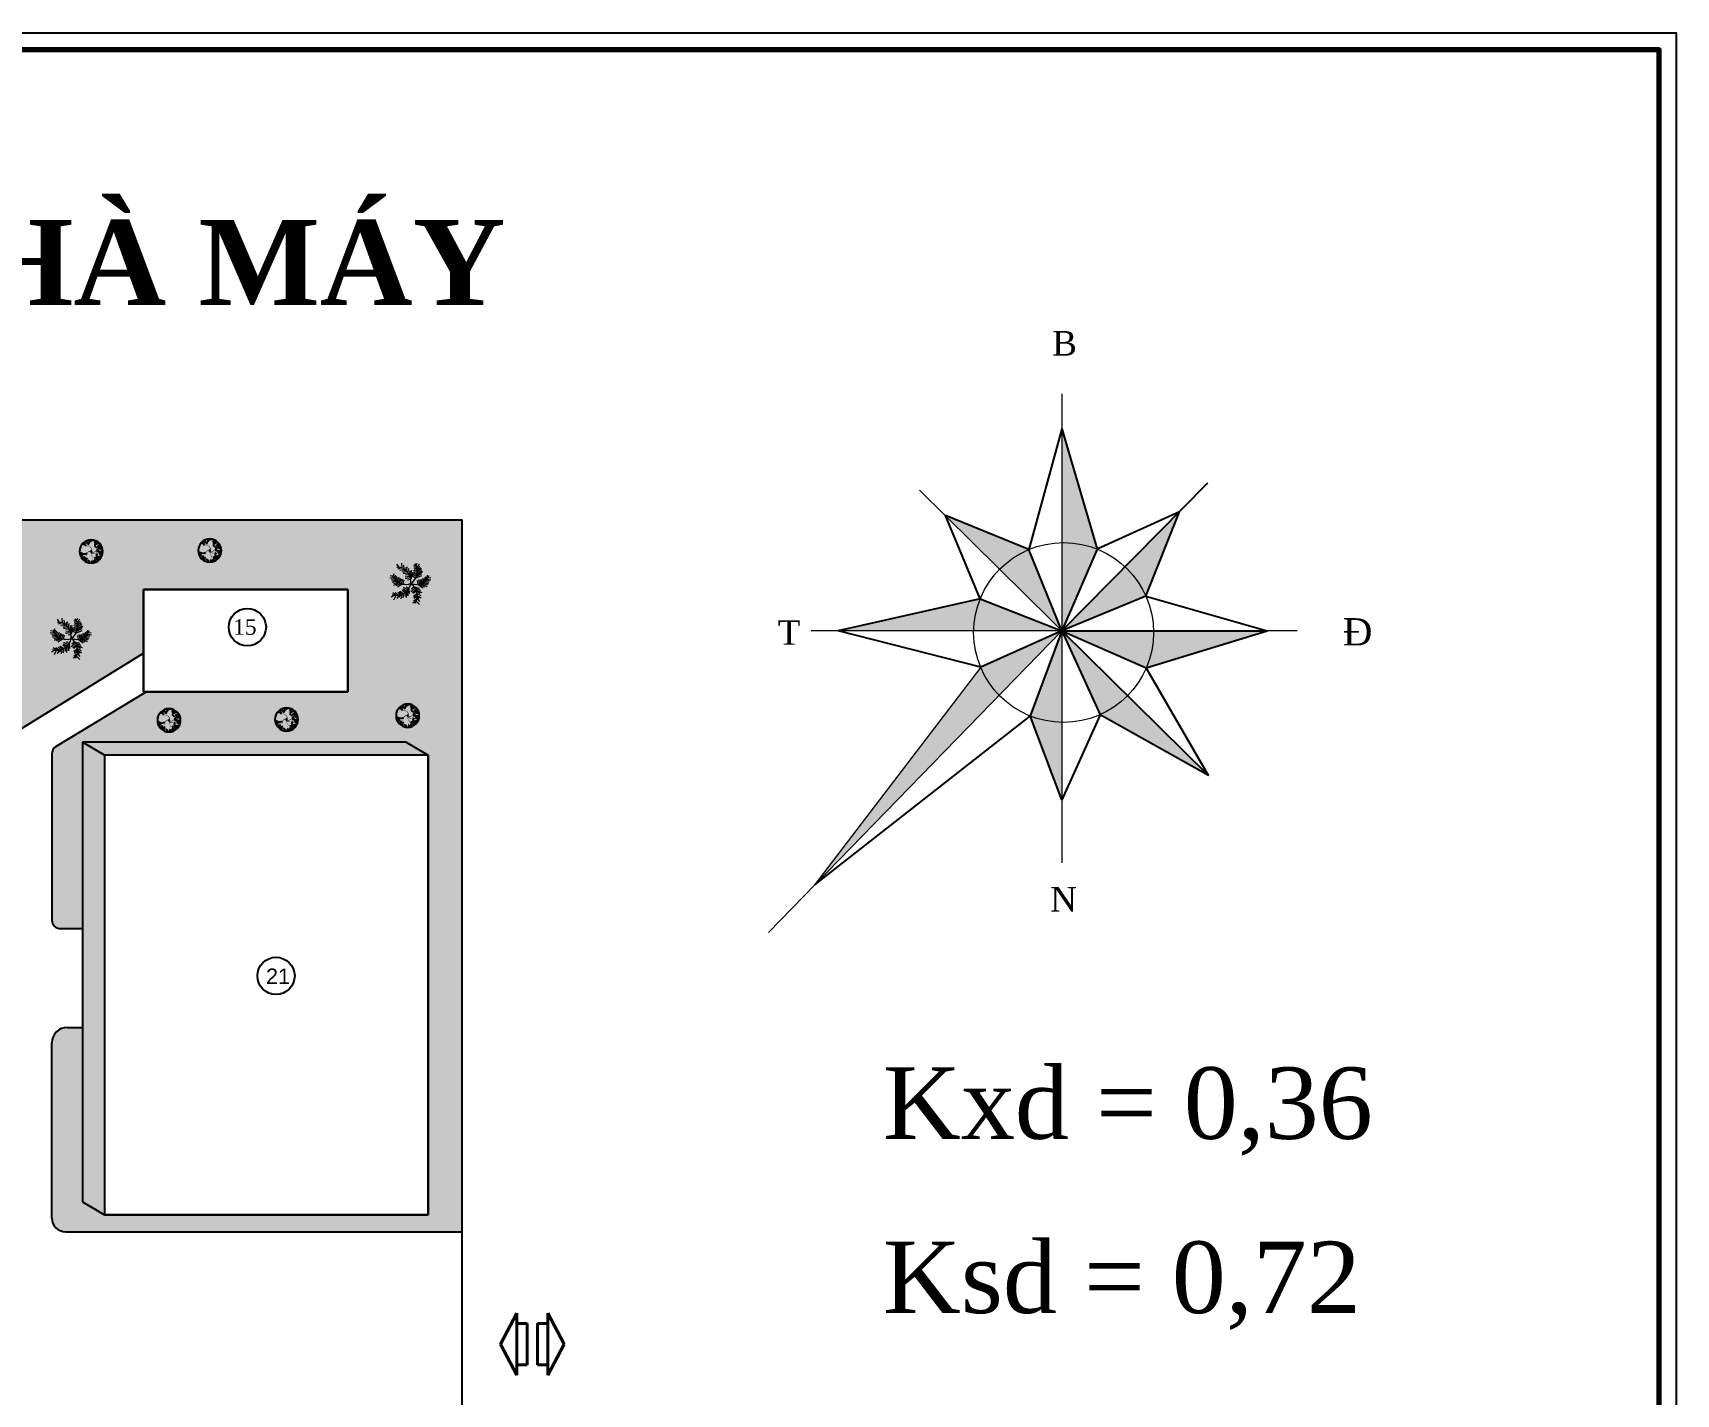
# Model space of a CAD drawing. Header units: inches. Extents: x -4475333 to 345677417, y -211198149 to 2125895.
# Drawn here: x -1290404 to -1193880, y 946204 to 1026164 of the extents above; entities that cross this region are included whole.
import ezdxf

# ---------------------------------------------------------------- set-up
doc = ezdxf.new("R2010")
doc.units = ezdxf.units.IN
doc.header["$LTSCALE"] = 150
doc.header["$MEASUREMENT"] = 0
for name, color, linetype in [('12132', 7, 'Continuous'), ('CHU', 32, 'Continuous'), ('HATCH', 8, 'Continuous'), ('NET NHAP', 7, 'Continuous'), ('Thiet bi', 7, 'Continuous')]:
    doc.layers.add(name, color=color, linetype=linetype)
for name, color, linetype, lineweight in [('cay co', 3, 'Continuous', 20), ('chinh', 1, 'Continuous', 40), ('K.Thuoc0.15', 2, 'Continuous', 13), ('TEXT', 2, 'Continuous', 35)]:
    doc.layers.add(name, color=color, linetype=linetype, lineweight=lineweight)
doc.styles.add('KICHTHUOC', font='times.ttf')
doc.styles.add('NAM', font='arial.ttf', dxfattribs={"height": 200})
doc.styles.get("Standard").update_dxf_attribs({"font": 'times.ttf', "height": 100})
doc.styles.add('t1', font='', dxfattribs={"height": 450})
doc.styles.get('t1').set_extended_font_data('VNswitzerlandLight')

# ---------------------------------------------------------------- blocks, each defined once
blk = doc.blocks.new('A$C51A34F00')
at = {"layer": 'cay co', "lineweight": 9}
for p, q in [((1434, 5733), (1101, 6200)), ((1101, 5769), (1434, 5733)), ((1434, 5733), (1132, 5643)), ((1827, 5618), (1222, 5437)), ((1555, 5256), (2220, 5407)), ((1785, 6354), (1827, 5618)), ((2401, 5286), (1887, 5075)), ((2038, 4924), (2582, 5135)), ((2220, 5407), (2129, 6011)), ((2431, 5679), (2401, 5286)), ((2552, 5105), (2673, 5800)), ((2764, 4863), (2915, 5498)), ((3006, 4591), (3126, 5226)), ((3066, 4350), (3368, 5286)), ((3610, 6072), (4033, 5920)), ((3640, 5195), (4245, 5044)), ((3671, 5830), (4124, 5709)), ((3671, 5618), (4184, 5467)), ((3731, 5377), (4215, 5256)), ((4033, 5920), (4215, 6343)), ((4124, 5709), (4547, 6162)), ((4184, 5467), (4577, 5890)), ((4184, 4591), (5061, 5044)), ((4215, 5256), (4698, 5679)), ((4215, 4773), (4880, 5226)), ((4245, 5044), (4849, 5498)), ((619, 4072), (0, 4032)), ((484, 4295), (42, 4423)), ((773, 3873), (196, 3837)), ((926, 3712), (293, 3606)), ((1111, 3561), (377, 3381)), ((635, 4718), (484, 4295)), ((1340, 3412), (568, 3185)), ((1500, 3321), (593, 2930)), ((813, 4500), (619, 4072)), ((982, 4366), (773, 3873)), ((1744, 3237), (923, 2855)), ((1140, 4162), (926, 3712)), ((1377, 4124), (1111, 3561)), ((1988, 3154), (1176, 2687)), ((1564, 3971), (1340, 3412)), ((1743, 3903), (1500, 3321)), ((1940, 3858), (1744, 3237)), ((2146, 3728), (1988, 3154)), ((2048, 2671), (2755, 2246)), ((2099, 4742), (2764, 4863)), ((2341, 4017), (3157, 4138)), ((2371, 4259), (3066, 4350)), ((2401, 4531), (3006, 4591)), ((2505, 2742), (2917, 2472)), ((2734, 3806), (3217, 3897)), ((3157, 4138), (3519, 4954)), ((3217, 3866), (3580, 4591)), ((3217, 2001), (3862, 2515)), ((3330, 2432), (3735, 2730)), ((3459, 4350), (4003, 4108)), ((3489, 4591), (4094, 4350)), ((3580, 4773), (4184, 4591)), ((3640, 4954), (4215, 4773)), ((3735, 2730), (4513, 2500)), ((3862, 2515), (4706, 2223)), ((4003, 4108), (4880, 4440)), ((4094, 4350), (4910, 4742)), ((4187, 3705), (4288, 3118)), ((4288, 3118), (5050, 2573)), ((4404, 3814), (4539, 3177)), ((4539, 3177), (5319, 2716)), ((4606, 3839), (4790, 3236)), ((4790, 3889), (4958, 3311)), ((4790, 3236), (5654, 2758)), ((4958, 3311), (5704, 3009)), ((4991, 4024), (5201, 3437)), ((5192, 4049), (5360, 3579)), ((5201, 3437), (5913, 3185)), ((5360, 4233), (5519, 3722)), ((5360, 3579), (5980, 3412)), ((5519, 3722), (6089, 3630)), ((5535, 4350), (5687, 3906)), ((5687, 3906), (6298, 3806)), ((5703, 4507), (5812, 4071)), ((5812, 4071), (6265, 4155)), ((700, 1437), (213, 1135)), ((379, 1532), (700, 1437)), ((958, 1417), (470, 1816)), ((637, 753), (958, 1417)), ((846, 1856), (1402, 1461)), ((1402, 1461), (1086, 938)), ((1616, 1503), (1223, 1895)), ((1420, 1977), (1842, 1572)), ((1493, 1128), (1616, 1503)), ((1537, 2068), (2105, 1701)), ((1839, 1575), (1683, 887)), ((1892, 2207), (2427, 1919)), ((1979, 2411), (2586, 2061)), ((2105, 1701), (2001, 1057)), ((2427, 1919), (2295, 1287)), ((2586, 2061), (2505, 1080)), ((2755, 2246), (2776, 1354)), ((2916, 2470), (2971, 1691)), ((3464, 1834), (4005, 2281)), ((4037, 532), (3492, 214)), ((3604, 563), (4168, 946)), ((3634, 1694), (4090, 2095)), ((3635, 1299), (4178, 1702)), ((3673, 1161), (4204, 1417)), ((4197, 1170), (3692, 938)), ((4005, 2281), (4896, 1863)), ((4546, 0), (4037, 532)), ((4090, 2095), (4636, 1751)), ((4168, 946), (4548, 468)), ((4178, 1702), (4744, 1380)), ((4505, 924), (4197, 1170)), ((4204, 1417), (4794, 1031))]:
    blk.add_line(p, q, dxfattribs=at)
for centre, start, end in [((983, 3526), 352.15861, 78.46002), ((1951, 5083), 304.13422, 30.43563), ((2477, 5347), 202.8371, 289.13851), ((1008, 3669), 262.14411, 348.44552), ((3955, 5347), 250.86149, 337.1629), ((1951, 1353), 329.56437, 55.86578)]:
    blk.add_arc(centre, 2253, start, end, dxfattribs=at)
blk = doc.blocks.new('CAY6')
at = {"color": 3}
for points in [[(-851, 324, 0, 4.75, -0.1174113), (-677, 401, 4.75, 9, -0.1137342), (-529, 394, 9, 15.4, -0.0485698), (-403, 346, 15.4, 18, -0.1244621), (-362, 311, 18, 23.4, -0.1425166), (-338, 239, 23.4, 30, 0.1167905), (-312, 150, 30, 37.5, 0.0583274), (-257, 73, 37.5, 45, 0.0579811), (-185, 11, 45, 51.3, 0.1425191), (-108, -14, 51.3, 60, 0.1001243), (4, 5, 60, 60, 0)], [(-301, 851, 0, 0, -0.0473642), (-273, 733, 0, 0, -0.0750721), (-274, 656, 0, 0, -0.0035427), (-289, 561, 0, 0, -0.010099), (-296, 528, 0, 2.51, -0.0139056), (-312, 463, 2.51, 6, 0.0100001), (-335, 372, 6, 7.96, 0.046202), (-340, 331, 7.96, 12, 0.0223369), (-340, 244, 12, 12, 0)], [(-136, -882, 0, 4.75, -0.1014471), (-231, -747, 4.75, 9, -0.1137342), (-257, -602, 9, 15.4, -0.0485698), (-238, -468, 15.4, 18, -0.1244621), (-213, -421, 18, 23.4, -0.1425166), (-148, -381, 23.4, 30, 0.1167905), (-66, -336, 30, 37.5, 0.0583274), (-4, -265, 37.5, 45, 0.0579811), (41, -181, 45, 51.3, 0.1425191), (48, -100, 51.3, 60, 0.1001243), (4, 5, 60, 60, 0)], [(-59, 901, 0, 1.39, 0), (-40, 858, 1.39, 2.61, 0), (-22, 821, 2.61, 3.67, 0), (-5, 788, 3.67, 4.61, 0), (10, 760, 4.61, 5.43, 0), (23, 736, 5.43, 6.17, 0), (36, 714, 6.17, 6.84, 0), (47, 695, 6.84, 7.45, 0), (57, 677, 7.45, 8.04, 0), (67, 659, 8.04, 8.59, 0), (75, 642, 8.59, 9.13, 0), (82, 625, 9.13, 9.65, 0), (88, 609, 9.65, 10.2, 0), (94, 593, 10.2, 10.7, 0), (99, 576, 10.7, 11.2, 0), (103, 560, 11.2, 11.7, 0), (107, 543, 11.7, 12.2, 0), (110, 526, 12.2, 12.7, 0), (112, 509, 12.7, 13.2, 0), (114, 492, 13.2, 13.6, 0), (115, 477, 13.6, 14.1, 0), (117, 462, 14.1, 14.4, 0), (118, 449, 14.4, 14.8, 0), (118, 439, 14.8, 15, 0), (119, 430, 15, 15, 0)], [(723, 533, 0, 4.75, -0.1014471), (695, 371, 4.75, 9, -0.1137342), (611, 249, 9, 15.4, -0.0485698), (503, 168, 15.4, 18, -0.1244621), (452, 152, 18, 23.4, -0.1425166), (378, 170, 23.4, 30, 0.1167905), (289, 195, 30, 37.5, 0.0583274), (194, 189, 37.5, 45, 0.0579811), (103, 161, 45, 51.3, 0.1425191), (41, 109, 51.3, 60, 0.1001243), (-2, 3, 60, 60, 0)], [(903, -6, 0, 4.75, -0.1014471), (783, -119, 4.75, 9, -0.1137342), (643, -166, 9, 15.4, -0.0485698), (507, -166, 15.4, 18, -0.1244621), (457, -148, 18, 23.4, -0.1425166), (408, -90, 23.4, 30, 0.1167905), (352, -16, 30, 37.5, 0.0583274), (273, 36, 37.5, 45, 0.0579811), (183, 68, 45, 51.3, 0.1425191), (102, 63, 51.3, 60, 0.1001243), (4, 5, 60, 60, 0)], [(565, 699, 0, 3.73, 0), (470, 663, 3.73, 6.94, 0), (390, 627, 6.94, 9.69, 0), (323, 593, 9.69, 12, 0), (268, 560, 12, 14, 0), (223, 529, 14, 15.8, 0), (187, 499, 15.8, 17.2, 0), (157, 472, 17.2, 18.5, 0), (133, 447, 18.5, 19.6, 0), (113, 424, 19.6, 20.6, 0), (96, 403, 20.6, 21.4, 0), (83, 384, 21.4, 22.2, 0), (71, 366, 22.2, 23, 0), (61, 348, 23, 23.7, 0), (53, 330, 23.7, 24.5, 0), (45, 310, 24.5, 25.3, 0), (38, 290, 25.3, 26.1, 0), (31, 267, 26.1, 27.1, 0), (24, 242, 27.1, 28.2, 0), (18, 214, 28.2, 29.4, 0), (12, 181, 29.4, 30.7, 0), (7, 144, 30.7, 32.3, 0), (3, 102, 32.3, 34, 0), (1, 54, 34, 36, 0), (0, 0, 36, 36, 0)], [(889, -188, 0, 0, -0.0519246), (762, -147, 0, 0, -0.0750721), (697, -106, 0, 0, -0.0035427), (625, -42, 0, 0, -0.010099), (601, -19, 0, 2.51, -0.0139056), (554, 29, 2.51, 6, 0.0100001), (489, 96, 6, 7.96, 0.046202), (457, 123, 7.96, 12, 0.0223369), (384, 169, 12, 12, 0)], [(-752, -481, 0, 0, -0.0473642), (-644, -427, 0, 0, -0.0750721), (-569, -410, 0, 0, -0.0035427), (-473, -405, 0, 0, -0.010099), (-439, -404, 0, 2.51, -0.0139056), (-372, -405, 2.51, 6, 0.0100001), (-278, -407, 6, 7.96, 0.046202), (-237, -403, 7.96, 12, 0.0223369), (-152, -384, 12, 12, 0)], [(602, -682, 0, 0, -0.0519246), (525, -574, 0, 0, -0.0750721), (498, -502, 0, 0, -0.0035427), (479, -408, 0, 0, -0.010099), (473, -375, 0, 2.51, -0.0139056), (464, -308, 2.51, 6, 0.0100001), (453, -215, 6, 7.96, 0.046202), (444, -175, 7.96, 12, 0.0223369), (412, -94, 12, 12, 0)]]:
    blk.add_lwpolyline(points, format="xyseb", dxfattribs=at)
for radius in [910, 31.2]:
    blk.add_circle((0, 0), radius, dxfattribs=at)
for centre, radius, start, end in [((-541, -234), 457, 61.82792, 143.86289), ((-1003, 517), 363, 287.43552, 341.15458), ((-560, 650), 161, 206.97471, 283.83658), ((-699, 515), 180, 317.92006, 61.30615), ((577, 2099), 1803, 230.65193, 240.99299), ((-581, 705), 178, 325.9377, 27.67341), ((-292, 844), 160, 275.95756, 15.34599), ((-72, 1038), 322, 287.81554, 329.95009), ((213, 862), 135, 165.19548, 220.88456), ((360, 806), 125, 147.14461, 246.17038), ((438, 703), 240, 220.54801, 303.45319), ((448, 679), 140, 117.772, 215.04718), ((591, 588), 158, 146.30768, 234.23397), ((660, 313), 219, 124.85782, 221.24401), ((493, 725), 81.6, 236.54115, 344.15237), ((668, -73), 187, 136.93388, 223.87016), ((697, 688), 294, 226.92091, 288.64484), ((720, -144), 219, 88.00647, 184.39266), ((452, 611), 144, 304.85782, 28.41799), ((654, 376), 152, 42.30629, 123.45319), ((1470, -1593), 1803, 108.62854, 118.96959), ((538, 601), 103, 310.42465, 10.97116), ((953, 35), 291, 110.3981, 183.24598), ((830, 118), 158, 109.45634, 197.38262), ((796, 343), 164, 241.09804, 295.90732), ((733, 219), 144, 268.00647, 351.56665), ((902, 128), 178, 204.11093, 265.65001), ((833, 286), 81.6, 199.6898, 307.30102), ((752, 336), 72.8, 289.45634, 19.8214), ((-549, -721), 178, 68.93442, 138.39314), ((-2164, 100), 1803, 332.99072, 343.79308), ((-602, -759), 224, 347.05633, 4.76698), ((-291, -733), 88.3, 66.21783, 184.76698), ((187, -471), 425, 184.5943, 267.02359), ((-71, -822), 66.7, 129.08344, 263.45776), ((429, -726), 144, 128.29388, 234.04489), ((495, -457), 187, 100.08254, 187.01881), ((964, -400), 659, 187.01881, 217.14056), ((353, -781), 233, 18.51949, 96.97856), ((225, -2155), 1803, 71.77719, 82.11825), ((1008, 255), 659, 223.87016, 253.99191), ((788, -543), 291, 73.54675, 146.39463), ((748, -416), 233, 55.37084, 133.8299), ((803, -437), 178, 167.25958, 228.79867), ((776, -326), 144, 165.14523, 270.89624), ((847, -202), 164, 204.24669, 259.05597)]:
    blk.add_arc(centre, radius, start, end, dxfattribs=at)

msp = doc.modelspace()

# ---------------------------------------------------------------- hatches: boundary and pattern name
at = {"layer": '12132', "lineweight": 5, "ltscale": 60}
h = msp.add_hatch(color=7, dxfattribs=at)
h.paths.add_polyline_path([(-1229955.9, 1002905.1), (-1229955.9, 996222, -0.1004713), (-1227889, 995841)])
h.paths.add_polyline_path([(-1227889, 995841), (-1227889, 995841, 0.1004713), (-1229955.9, 996222), (-1229955.9, 991044.2), (-1229952.6, 991041)])
at = {"layer": '12132', "lineweight": 5}
h = msp.add_hatch(dxfattribs=at)
h.set_pattern_fill('GRASS,_O', scale=80)
h.set_pattern_definition([(90, (-1266597.6, 941849.9), (-1436.84, 1436.84), [381, -2492.68]), (45, (-1266597.6, 941849.9), (-1436.84, 1436.84), [381, -1651]), (135, (-1266597.6, 941849.9), (-1436.84, -1436.84), [381, -1651])])
h.paths.add_polyline_path([(-1265817.5, 942604.8), (-1268119, 942604.8), (-1268119, 941598.2), (-1268211.4, 941438.2), (-1267189.4, 940848.2), (-1267189.4, 930848.2), (-1265189.4, 930848.2), (-1265189.4, 936243.9), (-1265817.5, 936243.9)])
h.paths.add_polyline_path([(-1272988.7, 942091.8), (-1272988.7, 942618), (-1284089, 942648.2, 0.4142136), (-1284889, 941848.2), (-1284889, 934148.2, 0.4142136), (-1284089, 933348.2), (-1283488.5, 933348.2), (-1283488.5, 941598.2), (-1272119, 941598.2)])
h.paths.add_polyline_path([(-1283488.5, 928348.2), (-1284089, 928348.2, 0.4142136), (-1284889, 927548.2), (-1284889, 924015.7), (-1283488.5, 924015.7)], flags=17)
h.paths.add_polyline_path([(-1265189.4, 930848.2), (-1267189.4, 930848.2), (-1267189.4, 920848.2), (-1282189.4, 920848.2), (-1283488.5, 921598.2), (-1283488.5, 924015.7), (-1284889, 924015.7), (-1284889, 920999.6, 0.4142136), (-1284389, 920499.6), (-1265189.4, 920499.6)])
h.paths.add_polyline_path([(-1322634.1, 917548.2, 0.4142136), (-1323434.1, 918348.2), (-1333727.7, 918348.2, 0.4142136), (-1334527.7, 917548.2), (-1334527.7, 903176.2), (-1328056.8, 903176.2), (-1328056.8, 902548.2), (-1309642.9, 902548.2), (-1309642.9, 918348.2), (-1318569.5, 918348.2, 0.4142136), (-1319369.5, 917548.2), (-1319369.5, 915248.2), (-1313506.4, 915248.2), (-1311774.4, 914248.2), (-1311774.4, 904548.2), (-1328774.4, 904548.2), (-1330506.4, 905548.2), (-1330506.4, 915248.2), (-1322634.1, 915248.2)])
h.paths.add_polyline_path([(-1304607.5, 918348.2), (-1309642.9, 918348.2), (-1309642.9, 902548.2), (-1276333.8, 902548.2), (-1276333.8, 918348.2), (-1284889, 918348.2), (-1286658.5, 918348.2), (-1288221, 918348.2, 0.4142136), (-1289021, 917548.2), (-1289021, 917044.6), (-1279633, 917044.6), (-1278764.9, 916548.2), (-1278764.9, 904548.2), (-1306764.9, 904548.2), (-1307633, 905044.6), (-1307633, 917044.6), (-1303807.5, 917044.6), (-1303807.5, 917548.2, 0.4142136)])
h.paths.add_polyline_path([(-1292221, 918348.2), (-1299657.5, 918348.2, 0.4142136), (-1300307.5, 917698.2), (-1300307.5, 917044.6), (-1291421, 917044.6), (-1291421, 917548.2, 0.4142136)])
h.paths.add_polyline_path([(-1271817.5, 918348.2), (-1276333.8, 918348.2), (-1276333.8, 902548.2), (-1265189.4, 902548.2), (-1265189.4, 918348.2), (-1267773.7, 918348.2, 0.4142136), (-1268573.7, 917548.2), (-1268573.7, 913923.2), (-1267423.2, 913923.2), (-1266773.7, 913548.2), (-1266773.7, 904548.2), (-1272773.7, 904548.2), (-1273423.2, 904923.2), (-1273423.2, 913923.2), (-1271017.5, 913923.2), (-1271017.5, 917548.2, 0.4142136)])
h.paths.add_polyline_path([(-1378389.9, 939370.5, 0.4142136), (-1379289.9, 940270.5), (-1380189.9, 940270.5), (-1380189.9, 930770.5), (-1392189.9, 930770.5), (-1393489, 931520.5), (-1393489, 956520.5), (-1381489, 956520.5), (-1380189.9, 955770.5), (-1380189.9, 946270.5), (-1379289.9, 946270.5, 0.4142136), (-1378389.9, 947170.5), (-1378389.9, 957733.9), (-1395189.4, 957733.9), (-1395189.4, 902548.2), (-1378389.9, 902548.2), (-1378389.9, 904748.2, 0.4142136), (-1379189.9, 905548.2), (-1379645.9, 905548.2), (-1379645.9, 904548.2), (-1383645.9, 904548.2), (-1384515.6, 905041.8), (-1384515.6, 908041.8), (-1380515.6, 908041.8), (-1379645.9, 907548.2), (-1379645.9, 906548.2), (-1379189.9, 906548.2, 0.4142136), (-1378389.9, 907348.2), (-1378389.9, 918772.6, 0.4142136), (-1378889.9, 919272.6), (-1380189.9, 919272.6), (-1380189.9, 913972.6), (-1390189.9, 913972.6), (-1391489, 914722.6), (-1391489, 927722.6), (-1381489, 927722.6), (-1380189.9, 926972.6), (-1380189.9, 921672.6), (-1378889.9, 921672.6, 0.4142136), (-1378389.9, 922172.6)])
h.paths.add_polyline_path([(-1363771.1, 915851.3, 0.4142136), (-1364271.1, 916351.3), (-1367647.9, 916351.3, 0.4142136), (-1368447.9, 915551.3), (-1368447.9, 910995.9), (-1368389.9, 902548.2), (-1368332.1, 902548.2), (-1368332.1, 903176.2), (-1360332.1, 903176.2), (-1360332.1, 902548.2), (-1356529.2, 902548.2), (-1356529.2, 904548.2), (-1357398.8, 905041.8), (-1357398.8, 911002.2), (-1352982.4, 911002.2), (-1352982.4, 915551.3, 0.4142136), (-1353782.4, 916351.3), (-1360215.1, 916351.3, 0.4142136), (-1360715.1, 915851.3), (-1360715.1, 915043.4), (-1359945.2, 915043.4), (-1359076.4, 914548.2), (-1359076.4, 904548.2), (-1365076.4, 904548.2), (-1365945.2, 905043.4), (-1365945.2, 915043.4), (-1363771.1, 915043.4)])
h.paths.add_polyline_path([(-1339527.7, 915551.3, 0.4142136), (-1340327.7, 916351.3), (-1349782.4, 916351.3, 0.4142136), (-1350582.4, 915551.3), (-1350582.4, 911002.2), (-1348398.8, 911002.2), (-1347529.2, 910508.6), (-1347529.2, 904508.6), (-1345175.2, 904548.2), (-1346044.9, 905041.8), (-1346044.9, 908041.8), (-1342044.9, 908041.8), (-1341175.2, 907548.2), (-1341175.2, 906548.2), (-1340327.7, 906548.2, 0.4142136), (-1339527.7, 907348.2)])
h.paths.add_polyline_path([(-1349761.3, 904508.6), (-1356529.2, 904508.6), (-1356529.2, 902548.2), (-1349761.3, 902548.2)])
h.paths.add_polyline_path([(-1339527.7, 904748.2, 0.4142136), (-1340327.7, 905548.2), (-1341175.2, 905548.2), (-1341175.2, 904548.2), (-1345175.2, 904548.2), (-1347529.2, 904508.6), (-1349761.3, 904508.6), (-1349761.3, 902548.2), (-1339527.7, 902548.2)])
h.paths.add_polyline_path([(-1265189.4, 983745.7), (-1267189.4, 983745.7), (-1267189.4, 956745.7), (-1286189.4, 956745.7), (-1287485.9, 957500.2), (-1287485.9, 967746.3), (-1288387.1, 967745.7, 0.4138068), (-1289285.9, 966845.7), (-1289285.9, 956545.7, 0.4142136), (-1288485.9, 955745.7), (-1265189.4, 955745.7)])
h.paths.add_polyline_path([(-1327671.3, 987487.6), (-1329449.6, 987487.6), (-1330748.6, 988237.6), (-1330748.6, 993487.6), (-1334529.6, 993487.6), (-1334529.6, 987487.6), (-1336329.6, 987487.6), (-1336330.4, 984944.8), (-1327672, 984944.8)])
h.paths.add_polyline_path([(-1278407.7, 997548.2), (-1324389.7, 997548.2), (-1324389.7, 994737.6), (-1315748.6, 994737.6), (-1314449.6, 993987.6), (-1314449.6, 987487.6), (-1316227.8, 987487.6), (-1316228.6, 984944.8), (-1307992.7, 984944.8), (-1307991.9, 987487.6), (-1309281.6, 987487.6), (-1310147.6, 987987.6), (-1310147.6, 990987.6), (-1306147.6, 990987.6), (-1305281.6, 990487.6), (-1305281.6, 987487.6), (-1306571.3, 987487.6), (-1306572, 984944.8), (-1296427.3, 984944.8), (-1296426.5, 987487.6), (-1298226.5, 987487.6), (-1299525.6, 988237.6), (-1299525.6, 994237.6), (-1293525.6, 994237.6), (-1292226.5, 993487.6), (-1292226.5, 987487.6), (-1294026.5, 987487.6), (-1294027.3, 984944.8), (-1294027.2, 984932.1), (-1291710.6, 984919.7), (-1283912.6, 989734), (-1283912.6, 993460.2), (-1278407.7, 993460.2)])
h.paths.add_polyline_path([(-1265189.4, 997548.2), (-1278407.7, 997548.2), (-1278407.7, 993460.2), (-1271912.6, 993460.2), (-1265189.4, 993460.2)])
h.paths.add_polyline_path([(-1265189.4, 993460.2), (-1271912.6, 993460.2), (-1271912.6, 987460.2), (-1283753.6, 987460.2), (-1289045.8, 984239.8, 0.2617789), (-1289285.9, 983812.6), (-1289285.9, 974045.7, 0.4142136), (-1288785.9, 973545.7), (-1287485.9, 973545.7), (-1287485.9, 984500.2), (-1268485.9, 984500.2), (-1267189.4, 983745.7), (-1265189.4, 983745.7)])
h.paths.add_polyline_path([(-1378454.5, 983649.8), (-1380646.7, 987531.8), (-1389167.8, 987531.8), (-1390466.9, 988281.8), (-1390466.9, 994281.8), (-1384949.1, 994281.8), (-1384949.1, 997548.2), (-1395189.4, 997548.2), (-1395189.4, 957733.9), (-1378389.9, 957733.9), (-1378389.9, 960564.2, 0.4142136), (-1379189.9, 961364.2), (-1380189.9, 961364.2), (-1380189.9, 959564.2), (-1389189.9, 959564.2), (-1390489, 960314.2), (-1390489, 966314.2), (-1381489, 966314.2), (-1380189.9, 965564.2), (-1380189.9, 963764.2), (-1379189.9, 963764.2, 0.4142136), (-1378389.9, 964564.2), (-1378389.9, 970102.3, 0.4142136), (-1379189.9, 970902.3), (-1380189.9, 970902.3), (-1380189.9, 969102.3), (-1386189.9, 969102.3), (-1387489, 969852.3), (-1387489, 975852.3), (-1381489, 975852.3), (-1380189.9, 975102.3), (-1380189.9, 973302.3), (-1379189.9, 973302.3, 0.4142136), (-1378389.9, 974102.3), (-1378389.9, 979832.2, 0.4142136), (-1378889.9, 980332.2), (-1380189.9, 980332.2), (-1380189.9, 978893.3), (-1384189.9, 978893.3), (-1385055.9, 979393.3), (-1385055.9, 983393.3), (-1384189.9, 982893.3), (-1380189.9, 982893.3), (-1380189.9, 981544.9), (-1378889.9, 981544.9, 0.4142136), (-1378389.9, 982044.9), (-1378389.9, 983404, 0.129229)])
h.paths.add_polyline_path([(-1334529.6, 997548.2), (-1384949.1, 997548.2), (-1384949.1, 994281.8), (-1378466.9, 994281.8), (-1377167.8, 993531.8), (-1377167.8, 987531.8), (-1378074.2, 987531.8), (-1376580.3, 984945.5), (-1375447.4, 984945.5), (-1360153.8, 984945.5), (-1360153.1, 987487.6), (-1370953.1, 987487.6), (-1372252.1, 988237.6), (-1372252.1, 996237.6), (-1347252.1, 996237.6), (-1345953.1, 995487.6), (-1345953.1, 987487.6), (-1356753.1, 987487.6), (-1356753.9, 984945.5), (-1338730.4, 984944.8), (-1338729.6, 987487.6), (-1340529.6, 987487.6), (-1341828.7, 988237.6), (-1341828.7, 994237.6), (-1335828.7, 994237.6), (-1334529.6, 993487.6)])
h.paths.add_polyline_path([(-1324389.7, 997548.2), (-1334529.6, 997548.2), (-1334529.6, 993487.6), (-1330748.6, 993487.6), (-1330748.6, 994737.6), (-1324389.7, 994737.6)])
h.paths.add_polyline_path([(-1325271.3, 987487.6), (-1325272, 984944.8), (-1318628.6, 984944.8), (-1318627.8, 987487.6)])
at = {"layer": '12132', "lineweight": 5, "ltscale": 60}
h = msp.add_hatch(color=7, dxfattribs=at)
h.paths.add_polyline_path([(-1234761.3, 992912.4), (-1234761.3, 992912.4, 0.0914921), (-1235142.3, 991033.5), (-1229955.9, 991033.5)])
h.paths.add_polyline_path([(-1234761.3, 992912.4), (-1243105, 991033.5), (-1235142.3, 991033.5, -0.0914921)])
h.paths.add_polyline_path([(-1231898.8, 995813.9), (-1231898.8, 995813.9, 0.0988639), (-1233614.1, 994657.5), (-1229963.2, 991051.5)])
h.paths.add_polyline_path([(-1236803.6, 997807.7), (-1233614.1, 994657.5, -0.0988639), (-1231898.8, 995813.9)])
h = msp.add_hatch(color=7, dxfattribs=at)
h.paths.add_polyline_path([(-1223051.3, 998032.3), (-1226246.8, 994793.1, -0.1001673), (-1225033.3, 993084.8)])
h.paths.add_polyline_path([(-1226246.8, 994793.1), (-1229950.5, 991038.9), (-1229948.2, 991036.7), (-1225033.3, 993084.8), (-1225033.3, 993084.8, 0.1001673)])
h.paths.add_polyline_path([(-1217896.3, 991033.5), (-1224579.3, 991033.5, -0.0043984), (-1224578.5, 990940.6, -0.1014582), (-1225004.7, 988861.9)])
h.paths.add_polyline_path([(-1224578.5, 990940.6, 0.0043984), (-1224579.3, 991033.5), (-1229945, 991033.5), (-1229936.3, 991024.9), (-1225004.7, 988861.9), (-1225004.7, 988861.9, 0.1014582)])
h.paths.add_polyline_path([(-1226100.7, 987230.6, -0.0938011), (-1227716.5, 986113.1), (-1221343.3, 982537.7)])
h.paths.add_polyline_path([(-1229955.8, 991033.5), (-1229955.9, 991033.5), (-1227716.5, 986113.1, 0.0938011), (-1226100.7, 987230.6)])
h.paths.add_polyline_path([(-1229955.9, 985659.1, -0.0912122), (-1231829.1, 986038.7), (-1231829.1, 986038.7), (-1229955.9, 981110)])
h.paths.add_polyline_path([(-1229955.9, 991033.5), (-1229955.9, 991033.5), (-1231829.1, 986038.7, 0.0912122), (-1229955.9, 985659.1)])
at = {"layer": '12132', "lineweight": 5}
h = msp.add_hatch(color=7, dxfattribs=at)
h.dxf.hatch_style = 1
h.paths.add_polyline_path([(-1266773.7, 913548.2), (-1267423.2, 913923.2), (-1273423.2, 913923.2), (-1272773.7, 913548.2)])
h.paths.add_polyline_path([(-1272773.7, 913548.2), (-1273423.2, 913923.2), (-1273423.2, 904923.2), (-1272773.7, 904548.2)])
h.paths.add_polyline_path([(-1343654.9, 905088), (-1342526.5, 905088), (-1342526.5, 907033.7), (-1343654.9, 907033.7)], flags=9)
h.paths.add_polyline_path([(-1331131.9, 969802.7), (-1329250.7, 969802.7), (-1329250.7, 971198.5), (-1331131.9, 971198.5)], flags=9)
h.paths.add_polyline_path([(-1332230.3, 936939.7), (-1331064.9, 936939.7), (-1331064.9, 938312.2), (-1332230.3, 938312.2)], flags=9)
h.paths.add_polyline_path([(-1274091.3, 993380), (-1272290.1, 993380), (-1272290.1, 995325.7), (-1274091.3, 995325.7)], flags=9)
h.paths.add_polyline_path([(-1312642.6, 988199.3), (-1310769.1, 988199.3), (-1310769.1, 989571.8), (-1312642.6, 989571.8)], flags=9)
h.paths.add_polyline_path([(-1270648.7, 908862.4), (-1269520.3, 908862.4), (-1269520.3, 910808.1), (-1270648.7, 910808.1)], flags=9)
h.paths.add_polyline_path([(-1382125.6, 905088), (-1380997.2, 905088), (-1380997.2, 907033.7), (-1382125.6, 907033.7)], flags=9)
h.paths.add_polyline_path([(-1363204.7, 990986.7), (-1361331.3, 990986.7), (-1361331.3, 992359.1), (-1363204.7, 992359.1)], flags=9)
h.paths.add_polyline_path([(-1300393.7, 990050.3), (-1298512.2, 990050.3), (-1298512.2, 991447), (-1300393.7, 991447)], flags=9)
h.paths.add_polyline_path([(-1342904.1, 989858), (-1341030.6, 989858), (-1341030.6, 991230.4), (-1342904.1, 991230.4)], flags=9)
h.paths.add_polyline_path([(-1328048.9, 990438.2), (-1326175.4, 990438.2), (-1326175.4, 991810.6), (-1328048.9, 991810.6)], flags=9)
h.paths.add_polyline_path([(-1384428.3, 977745.9), (-1382547, 977745.9), (-1382547, 979141.7), (-1384428.3, 979141.7)], flags=9)
h.paths.add_polyline_path([(-1384610.7, 965769.7), (-1383438.8, 965824.3), (-1383503.7, 967218.6), (-1384675.7, 967164)], flags=9)
h.paths.add_polyline_path([(-1382710.2, 988729.2), (-1381537, 988729.2), (-1381537, 990125), (-1382710.2, 990125)], flags=9)
h.paths.add_polyline_path([(-1374051, 913871.5), (-1372177.5, 913871.5), (-1372177.5, 915244), (-1374051, 915244)], flags=9)
h.paths.add_polyline_path([(-1385804.8, 945606), (-1384631.5, 945606), (-1384631.5, 947001.7), (-1385804.8, 947001.7)], flags=9)
h.paths.add_polyline_path([(-1274280.3, 935613), (-1273122.6, 935613), (-1273122.6, 936962.1), (-1274280.3, 936962.1)], flags=9)
h.paths.add_polyline_path([(-1276081.5, 972418.4), (-1274208, 972418.4), (-1274208, 973790.8), (-1276081.5, 973790.8)], flags=9)
h.paths.add_polyline_path([(-1385501, 921809.8), (-1383627.6, 921809.8), (-1383627.6, 923182.3), (-1385501, 923182.3)], flags=9)
h.paths.add_polyline_path([(-1363255.1, 909237.2), (-1361454, 909237.2), (-1361454, 911182.8), (-1363255.1, 911182.8)], flags=9)
h.paths.add_polyline_path([(-1352790.3, 906621.1), (-1350989.2, 906621.1), (-1350989.2, 908566.8), (-1352790.3, 908566.8)], flags=9)
h.paths.add_polyline_path([(-1293409.6, 910716.6), (-1292246, 910716.6), (-1292246, 912083.5), (-1293409.6, 912083.5)], flags=9)
h.paths.add_polyline_path([(-1321473, 909538.8), (-1320344.6, 909538.8), (-1320344.6, 911484.5), (-1321473, 911484.5)], flags=9)
at = {"layer": '12132', "lineweight": 5, "ltscale": 60}
h = msp.add_hatch(color=7, dxfattribs=at)
h.paths.add_polyline_path([(-1229955.9, 991033.5), (-1234730, 988904.4), (-1234733.1, 988900.2, 0.0945389), (-1233639.7, 987249.7)])
h.paths.add_polyline_path([(-1244462.4, 976133.6), (-1233639.7, 987249.7, -0.0945389), (-1234733.1, 988900.2)])
at = {"layer": '12132', "lineweight": 5}
h = msp.add_hatch(color=7, dxfattribs=at)
h.dxf.hatch_style = 1
h.paths.add_polyline_path([(-1268485.9, 984500.2), (-1287485.9, 984500.2), (-1286189.4, 983745.7), (-1267189.4, 983745.7)])
h = msp.add_hatch(color=7, dxfattribs=at)
h.dxf.hatch_style = 1
h.paths.add_polyline_path([(-1286189.4, 983745.7), (-1287485.9, 984500.2), (-1287485.9, 957500.2), (-1286189.4, 956745.7)])

# ---------------------------------------------------------------- linework, layer by layer
at = {"color": 7}
for p, q in [((-1229955.9, 1002905.1), (-1231898.8, 995813.9)), ((-1229955.9, 1002905.1), (-1227889, 995841)), ((-1229955.9, 991033.5), (-1221382.3, 999724)), ((-1234761.3, 992912.4), (-1236803.6, 997807.7)), ((-1231898.8, 995813.9), (-1236803.6, 997807.7)), ((-1223051.3, 998032.3), (-1227889, 995841)), ((-1225033.3, 993084.8), (-1223051.3, 998032.3)), ((-1229955.9, 991033.5), (-1231898.8, 995813.9)), ((-1227889, 995841), (-1229955.9, 991033.5)), ((-1234761.3, 992912.4), (-1243105, 991033.5)), ((-1234761.3, 992912.4), (-1229955.9, 991033.5)), ((-1225033.3, 993084.8), (-1229955.9, 991033.5)), ((-1225033.3, 993084.8), (-1217896.3, 991033.5)), ((-1234730, 988904.4), (-1243105, 991033.5)), ((-1229955.9, 991033.5), (-1234730, 988904.4)), ((-1229955.9, 991033.5), (-1231829.1, 986038.7)), ((-1229955.9, 991033.5), (-1227716.5, 986113.1)), ((-1229955.9, 991033.5), (-1225004.7, 988861.9)), ((-1229955.9, 991033.5), (-1217896.3, 991033.5)), ((-1229955.9, 991033.5), (-1221343.3, 982537.7)), ((-1225004.7, 988861.9), (-1217896.3, 991033.5)), ((-1221343.3, 982537.7), (-1225004.7, 988861.9)), ((-1231829.1, 986038.7), (-1244462.4, 976133.6)), ((-1229955.9, 981110), (-1231829.1, 986038.7)), ((-1227716.5, 986113.1), (-1229955.9, 981110)), ((-1229825, 985658.4), (-1229825, 985658.4)), ((-1221343.3, 982537.7), (-1227716.5, 986113.1)), ((-1289285.9, 983812.6), (-1289285.9, 974045.7)), ((-1268485.9, 984500.2), (-1287485.9, 984500.2)), ((-1287485.9, 984500.2), (-1287485.9, 957500.2)), ((-1286189.4, 983745.7), (-1287485.9, 984500.2)), ((-1286189.4, 983745.7), (-1286193.8, 983748.2)), ((-1267189.4, 983745.7), (-1286189.4, 983745.7)), ((-1286189.4, 983745.7), (-1286189.4, 956745.7)), ((-1288385.9, 967745.7), (-1287485.9, 967746.3)), ((-1289285.9, 956545.7), (-1289285.9, 966845.7)), ((-1287485.9, 957500.2), (-1286189.4, 956745.7)), ((-1288485.9, 955745.7), (-1265189.4, 955745.7))]:
    msp.add_line(p, q, dxfattribs=at)
at = {"lineweight": 0}
for p, q in [((-1265189.4, 997548.2), (-1395189.4, 997548.2)), ((-1265189.4, 902548.2), (-1265189.4, 997548.2))]:
    msp.add_line(p, q, dxfattribs=at)
at = {"color": 7, "lineweight": 30, "ltscale": 3}
for p, q in [((-1271912.6, 993460.2), (-1283912.6, 993460.2)), ((-1283912.6, 993460.2), (-1283912.6, 987460.2)), ((-1271912.6, 987460.2), (-1271912.6, 993460.2)), ((-1283912.6, 987460.2), (-1271912.6, 987460.2)), ((-1267189.4, 956745.7), (-1267189.4, 983745.7)), ((-1286189.4, 956745.7), (-1267189.4, 956745.7))]:
    msp.add_line(p, q, dxfattribs=at)
at = {"color": 0}
for p, q in [((-1293263.7, 983960.8), (-1283912.6, 989734)), ((-1289045.8, 984239.8), (-1283753.6, 987460.2)), ((-1288785.9, 973545.7), (-1287485.9, 973545.7))]:
    msp.add_line(p, q, dxfattribs=at)
for q in [(-1268485.9, 984500.2), (-1267189.4, 983745.7)]:
    msp.add_line((-1268485.9, 984500.2), q)
for points in [[(-1431480.4, 858164.4), (-1431480.4, 1026164.4), (-1193880.4, 1026164.4), (-1193880.4, 858164.4), (-1431480.4, 858164.4)], [(-1395189.4, 902548.2), (-1265189.4, 902548.2), (-1265189.4, 997548.2), (-1395189.4, 997548.2)]]:
    msp.add_lwpolyline(points, close=True)
at = {"lineweight": 70}
msp.add_lwpolyline([(-1426480.4, 859164.4), (-1194880.4, 859164.4), (-1194880.4, 1025164.4), (-1426480.4, 1025164.4)], close=True, dxfattribs=at)
at = {"color": 4}
for centre in [(-1277802.5, 991255.4), (-1276118.2, 970772.7)]:
    msp.add_circle(centre, 1094.8, dxfattribs=at)
msp.add_arc((-1288785.9, 983812.6), 500, 121.321429, 180)
at = {"color": 0}
msp.add_arc((-1288785.9, 974045.7), 500, 180, 270, dxfattribs=at)
at = {"color": 7}
for centre, radius, start, end in [((-1288385.9, 966845.7), 900, 90, 180), ((-1288485.9, 956545.7), 800, 180, 270)]:
    msp.add_arc(centre, radius, start, end, dxfattribs=at)
at = {"layer": 'cay co', "lineweight": 9}
for centre, start_param, end_param in [((-1268488, 994634.1), 1.9693737, 2.0563217), ((-1268488, 994634.1), 2.0563217, 2.172006), ((-1269061.6, 993934.7), 5.9017717, 6.0817821), ((-1269061.6, 993934.7), 5.7027563, 5.9017717), ((-1269061.6, 993934.7), 5.6069712, 5.7027563), ((-1269061.6, 993934.7), 5.5096281, 5.6069712), ((-1269061.6, 993934.7), 5.504097, 5.5096281), ((-1269061.6, 993934.7), 5.3665051, 5.504097), ((-1269061.6, 993934.7), 5.2032738, 5.3665051), ((-1269061.6, 993934.7), 5.0965475, 5.2032738), ((-1269061.6, 993934.7), 4.9874217, 5.0965475), ((-1268689.9, 994532.9), 5.0988099, 5.2435549), ((-1268689.9, 994532.9), 4.2683915, 4.3826632), ((-1268689.9, 994532.9), 4.9947514, 5.0988099), ((-1268689.9, 994532.9), 4.3826632, 4.4965848), ((-1268689.9, 994532.9), 4.885362, 4.9947514), ((-1268689.9, 994532.9), 4.4965848, 4.5782607), ((-1268689.9, 994532.9), 4.7908762, 4.885362), ((-1268689.9, 994532.9), 4.5782607, 4.6995561), ((-1268689.9, 994532.9), 4.6995561, 4.7908762), ((-1267920.6, 994634.1), 4.1106274, 4.3138356), ((-1268488, 994634.1), 2.172006, 2.2838806), ((-1268488, 994634.1), 2.2838806, 2.3827491), ((-1268488, 994634.1), 2.3827491, 2.4868332), ((-1268488, 994634.1), 2.4868332, 2.606537), ((-1268488, 994634.1), 2.606537, 2.6907886), ((-1268488, 994634.1), 2.6907886, 2.7979464), ((-1268488, 994634.1), 2.7979464, 2.9188792), ((-1269052.1, 993989.9), 3.5192165, 3.6499829), ((-1268488, 994634.1), 2.9188792, 3.4756174), ((-1269052.1, 993989.9), 3.6499829, 3.8228967), ((-1269052.1, 993989.9), 3.8228967, 3.9171528), ((-1269052.1, 993989.9), 3.9171528, 4.028626), ((-1269052.1, 993989.9), 4.028626, 4.1509212), ((-1269052.1, 993989.9), 4.1509212, 4.152274), ((-1269052.1, 993989.9), 4.152274, 4.5107064), ((-1269061.6, 993934.7), 4.8768673, 4.9874217), ((-1269061.6, 993934.7), 4.5755384, 4.8768673), ((-1268689.9, 994532.9), 3.7373112, 4.2683915), ((-1267920.6, 994634.1), 2.8075919, 3.2899317), ((-1268689.9, 993100.4), 5.3698408, 5.6874472), ((-1268689.9, 993100.4), 5.2495586, 5.3698408), ((-1268689.9, 993100.4), 5.1367056, 5.2495586), ((-1268689.9, 993100.4), 5.0444743, 5.1367056), ((-1268689.9, 993100.4), 4.8680703, 5.0444743), ((-1268689.9, 993100.4), 4.7408595, 4.8680703), ((-1267920.6, 994634.1), 3.2899317, 3.4073038), ((-1267920.6, 994634.1), 3.4073038, 3.5191255), ((-1267920.6, 994634.1), 3.5191255, 3.6007526), ((-1267920.6, 994634.1), 3.6007526, 3.7225744), ((-1267920.6, 994634.1), 3.7225744, 3.814041), ((-1267920.6, 994634.1), 3.814041, 3.9085159), ((-1267920.6, 994634.1), 3.9085159, 4.0186469), ((-1267920.6, 994634.1), 4.0186469, 4.1106274), ((-1269052.1, 993989.9), 3.0044627, 3.1194282), ((-1269052.1, 993989.9), 3.1194282, 3.3143402), ((-1269052.1, 993989.9), 3.3143402, 3.414283), ((-1269052.1, 993989.9), 3.414283, 3.5192165), ((-1268689.9, 993100.4), 4.1812035, 4.3349595), ((-1268689.9, 993100.4), 4.3349595, 4.5309727), ((-1268689.9, 993100.4), 4.5309727, 4.6309748), ((-1268689.9, 993100.4), 4.6309748, 4.7408595), ((-1289008.6, 990705), 5.9017717, 6.0817821), ((-1289008.6, 990705), 5.7027563, 5.9017717), ((-1289008.6, 990705), 5.6069712, 5.7027563), ((-1289008.6, 990705), 5.5096281, 5.6069712), ((-1289008.6, 990705), 5.504097, 5.5096281), ((-1289008.6, 990705), 5.3665051, 5.504097), ((-1288636.9, 991303.2), 5.0988099, 5.2435549), ((-1288636.9, 991303.2), 4.9947514, 5.0988099), ((-1288636.9, 991303.2), 4.885362, 4.9947514), ((-1288636.9, 991303.2), 4.7908762, 4.885362), ((-1288636.9, 991303.2), 4.6995561, 4.7908762), ((-1288435.1, 991404.5), 1.9693737, 2.0563217), ((-1288435.1, 991404.5), 2.0563217, 2.172006), ((-1288435.1, 991404.5), 2.172006, 2.2838806), ((-1288435.1, 991404.5), 2.2838806, 2.3827491), ((-1288435.1, 991404.5), 2.3827491, 2.4868332), ((-1288435.1, 991404.5), 2.4868332, 2.606537), ((-1288435.1, 991404.5), 2.606537, 2.6907886), ((-1288435.1, 991404.5), 2.6907886, 2.7979464), ((-1288435.1, 991404.5), 2.7979464, 2.9188792), ((-1288435.1, 991404.5), 2.9188792, 3.4756174), ((-1289008.6, 990705), 5.2032738, 5.3665051), ((-1288999.2, 990760.3), 4.152274, 4.5107064), ((-1289008.6, 990705), 5.0965475, 5.2032738), ((-1289008.6, 990705), 4.9874217, 5.0965475), ((-1289008.6, 990705), 4.8768673, 4.9874217), ((-1289008.6, 990705), 4.5755384, 4.8768673), ((-1288636.9, 991303.2), 3.7373112, 4.2683915), ((-1287867.7, 991404.5), 2.8075919, 3.2899317), ((-1288636.9, 989870.7), 5.3698408, 5.6874472), ((-1288636.9, 989870.7), 5.2495586, 5.3698408), ((-1288636.9, 991303.2), 4.2683915, 4.3826632), ((-1288636.9, 991303.2), 4.3826632, 4.4965848), ((-1288636.9, 991303.2), 4.4965848, 4.5782607), ((-1288636.9, 991303.2), 4.5782607, 4.6995561), ((-1287867.7, 991404.5), 3.2899317, 3.4073038), ((-1287867.7, 991404.5), 3.4073038, 3.5191255), ((-1287867.7, 991404.5), 3.5191255, 3.6007526), ((-1287867.7, 991404.5), 3.6007526, 3.7225744), ((-1287867.7, 991404.5), 3.7225744, 3.814041), ((-1287867.7, 991404.5), 3.814041, 3.9085159), ((-1287867.7, 991404.5), 3.9085159, 4.0186469), ((-1287867.7, 991404.5), 4.0186469, 4.1106274), ((-1287867.7, 991404.5), 4.1106274, 4.3138356), ((-1288999.2, 990760.3), 3.0044627, 3.1194282), ((-1288999.2, 990760.3), 3.1194282, 3.3143402), ((-1288999.2, 990760.3), 3.3143402, 3.414283), ((-1288999.2, 990760.3), 3.414283, 3.5192165), ((-1288999.2, 990760.3), 3.5192165, 3.6499829), ((-1288999.2, 990760.3), 3.6499829, 3.8228967), ((-1288999.2, 990760.3), 3.8228967, 3.9171528), ((-1288999.2, 990760.3), 3.9171528, 4.028626), ((-1288999.2, 990760.3), 4.028626, 4.1509212), ((-1288999.2, 990760.3), 4.1509212, 4.152274), ((-1288636.9, 989870.7), 5.1367056, 5.2495586), ((-1288636.9, 989870.7), 4.1812035, 4.3349595), ((-1288636.9, 989870.7), 5.0444743, 5.1367056), ((-1288636.9, 989870.7), 4.3349595, 4.5309727), ((-1288636.9, 989870.7), 4.8680703, 5.0444743), ((-1288636.9, 989870.7), 4.5309727, 4.6309748), ((-1288636.9, 989870.7), 4.7408595, 4.8680703), ((-1288636.9, 989870.7), 4.6309748, 4.7408595)]:
    msp.add_ellipse(centre, major_axis=(0, 865.3), ratio=1, start_param=start_param, end_param=end_param, dxfattribs=at)
at = {"layer": 'chinh'}
for p, q in [((-1262936.2, 949138.9), (-1261972.7, 950961.4)), ((-1261972.7, 950961.4), (-1261972.7, 947316.4)), ((-1259186.7, 949138.9), (-1260150.2, 950961.4)), ((-1260150.2, 950961.4), (-1260150.2, 947316.4)), ((-1261365.2, 950353.9), (-1261972.7, 950353.9)), ((-1261972.7, 950353.9), (-1261972.7, 947923.9)), ((-1261365.2, 950353.9), (-1261365.2, 947923.9)), ((-1260757.7, 950353.9), (-1260757.7, 947923.9)), ((-1260150.2, 950353.9), (-1260757.7, 950353.9)), ((-1260150.2, 950353.9), (-1260150.2, 947923.9)), ((-1262936.2, 949138.9), (-1261972.7, 947316.4)), ((-1259186.7, 949138.9), (-1260150.2, 947316.4)), ((-1261365.2, 947923.9), (-1261972.7, 947923.9)), ((-1260150.2, 947923.9), (-1260757.7, 947923.9))]:
    msp.add_line(p, q, dxfattribs=at)
at = {"layer": 'NET NHAP', "color": 7, "lineweight": 15, "ltscale": 60}
for p, q in [((-1229955.9, 1004967.1), (-1229955.9, 977421.6)), ((-1221343.3, 982537.7), (-1238326.7, 999312)), ((-1247192.8, 973329.1), (-1229955.9, 991033.5)), ((-1216147.7, 991033.5), (-1244690.6, 991033.5)), ((-1234730, 988904.4), (-1244462.4, 976133.6))]:
    msp.add_line(p, q, dxfattribs=at)
msp.add_circle((-1229860.8, 990940.6), 5282.3, dxfattribs=at)

# ---------------------------------------------------------------- block references
at = {"layer": 'HATCH', "lineweight": 30, "xscale": -0.75, "yscale": 0.75, "zscale": 0.75, "rotation": 180}
for p in [(-1286976.5, 995706.7), (-1280013.6, 995754.2), (-1282408.6, 985784.4), (-1275501.5, 985837.6), (-1268387.5, 986057.1)]:
    msp.add_blockref('CAY6', p, dxfattribs=at)
at = {"layer": 'Thiet bi', "lineweight": 30, "ltscale": 1000, "xscale": 0.3839999996125698, "yscale": 0.3839999996125698, "zscale": 0.3839999996125698}
for p in [(-1269439.2, 992580.9), (-1289386.2, 989351.2)]:
    msp.add_blockref('A$C51A34F00', p, dxfattribs=at)

# ---------------------------------------------------------------- texts
at = {"color": 4, "style": 'NAM'}
msp.add_text('21', height=911.25, dxfattribs=at).set_placement((-1276709.2, 970293.6))
at = {"color": 4, "insert": (-1277263, 991722.2), "char_height": 911.25, "width": 1306.675, "attachment_point": 3, "style": 'NAM'}
msp.add_mtext('{\\fTimes New Roman|b0|i0|c0|p18;15}', dxfattribs=at)
at = {"layer": 'CHU', "color": 7, "lineweight": 30, "char_height": 4200, "width": 39473.438, "attachment_point": 1, "style": 't1'}
for s, insert in [('{\\fTimes New Roman|b0|i0|c0|p18;Kxd = 0,36}', (-1240475.4, 965400.4)), ('{\\fTimes New Roman|b0|i0|c0|p18;Ksd = 0,72}', (-1240475.4, 955167.1))]:
    msp.add_mtext(s, dxfattribs=dict(at, insert=insert))
at = {"layer": 'K.Thuoc0.15', "color": 7, "insert": (-1396896.7, 1015170.7), "char_height": 5000, "width": 198272.749, "attachment_point": 1, "style": 'KICHTHUOC'}
msp.add_mtext('\\pt5.5555e+005;{\\fTimes New Roman|b1|i0|c0|p18;BẢN VẼ TỔNG MẶT BẰNG NHÀ MÁY}', dxfattribs=at)
at = {"layer": 'TEXT', "color": 7, "linetype": 'ByBlock', "attachment_point": 4}
for s, insert, char_height, width in [('{\\fTimes New Roman|b0|i0|c0|p18;B}', (-1230529.2, 1007927.2), 1440, 9320.809), ('{\\fTimes New Roman|b0|i0|c238|p18;Đ}', (-1213460.8, 990982.1), 1600, 10356.455), ('{\\fTimes New Roman|b0|i0|c0|p18;N}', (-1230649.1, 975268.9), 1440, 9320.809)]:
    msp.add_mtext(s, dxfattribs=dict(at, insert=insert, char_height=char_height, width=width))
at = {"layer": 'TEXT', "color": 7, "linetype": 'ByBlock', "lineweight": 40, "insert": (-1246645.8, 990941.4), "char_height": 1440, "width": 9320.809, "attachment_point": 4}
msp.add_mtext('{\\fTimes New Roman|b0|i0|c0|p18;T}', dxfattribs=at)

doc.saveas('drawing.dxf')
